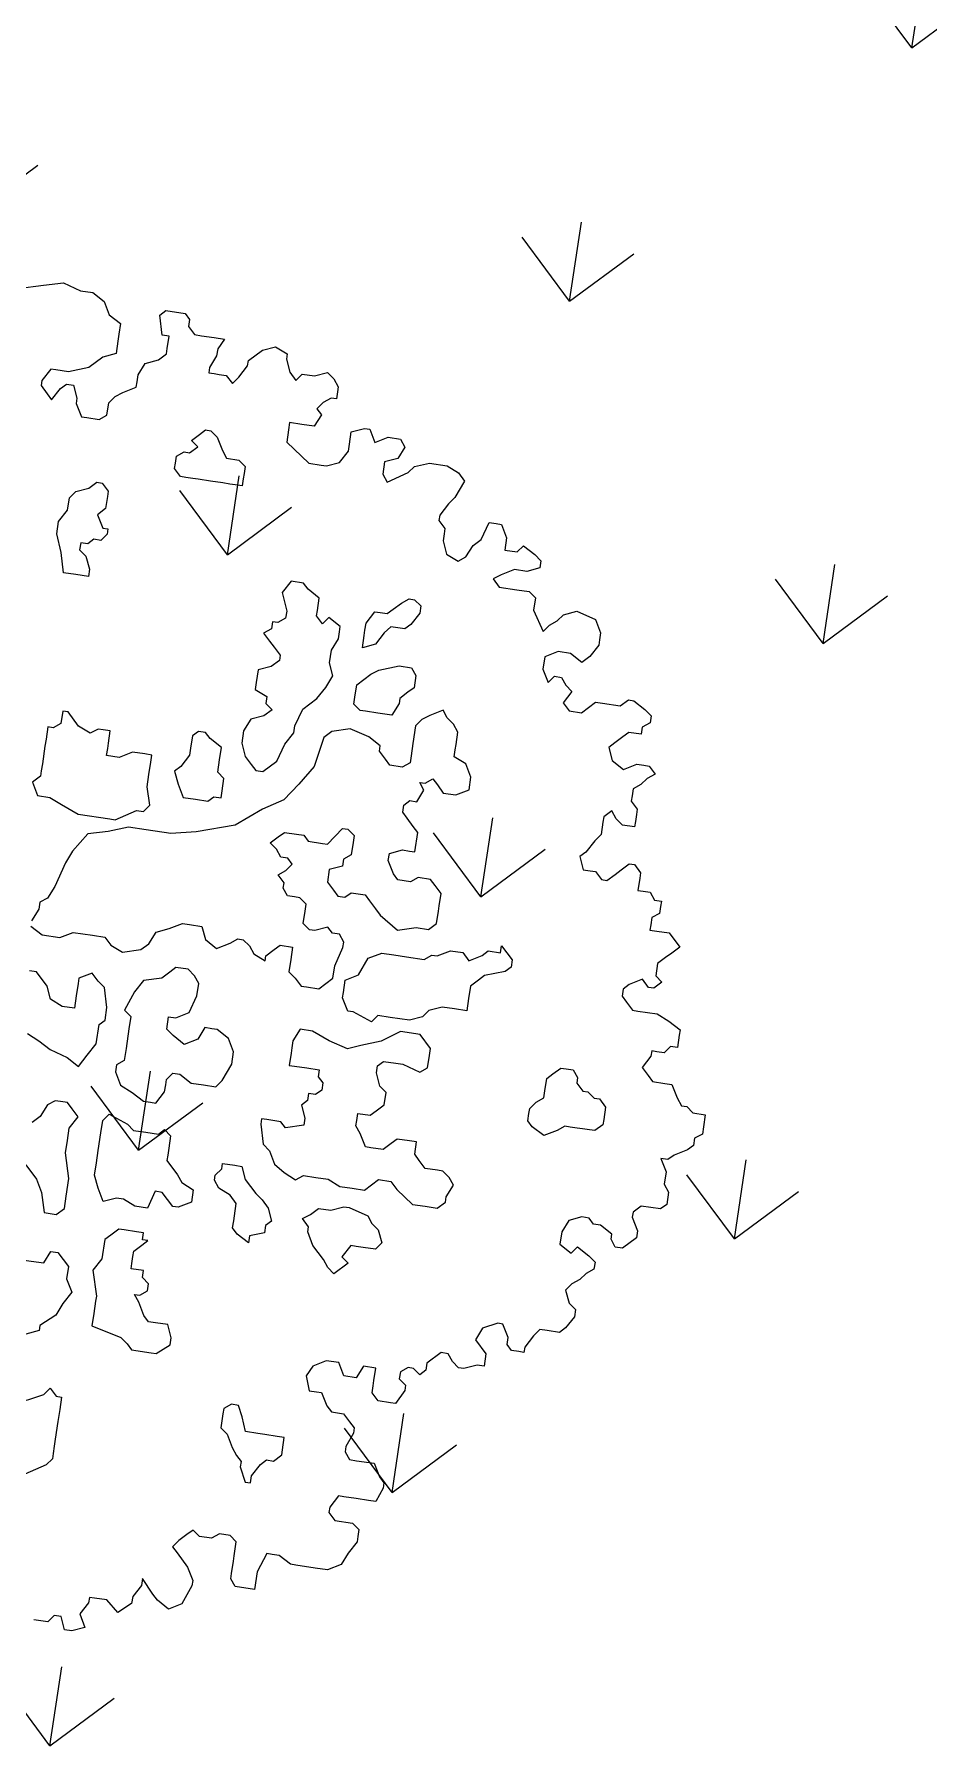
# Model space of a CAD drawing. Header units: millimetres. Extents: x 338 to 506, y 179 to 335.
# Drawn here: x 399.21 to 403.48, y 256.78 to 264.95 of the extents above; entities that cross this region are included whole.
import ezdxf

# ---------------------------------------------------------------- set-up
doc = ezdxf.new("R2010")
doc.units = ezdxf.units.MM
for name, color, linetype in [('ANDEN', 251, 'Continuous'), ('ARBOL-TOP', 3, 'Continuous'), ('MUROS', 32, 'Continuous')]:
    doc.layers.add(name, color=color, linetype=linetype)

# ---------------------------------------------------------------- blocks, each defined once
blk = doc.blocks.new('*X964')
at = {"color": 0}
for p, q in [((82.3286, 99.0278), (82.598, 98.7584)), ((75.1444, 97.5909), (75.4138, 97.8604)), ((78.0181, 97.5909), (78.2875, 97.8604)), ((80.8918, 97.5909), (81.1612, 97.8604)), ((75.1444, 97.5909), (75.4138, 97.3215)), ((75.1444, 97.5909), (75.5254, 97.5909)), ((78.0181, 97.5909), (78.2875, 97.3215)), ((78.0181, 97.5909), (78.3991, 97.5909)), ((80.8918, 97.5909), (81.1612, 97.3215)), ((80.8918, 97.5909), (81.2728, 97.5909)), ((76.5812, 96.1541), (76.8506, 96.4235)), ((79.4549, 96.1541), (79.7243, 96.4235)), ((82.3286, 96.1541), (82.598, 96.4235)), ((76.5812, 96.1541), (76.8506, 95.8847)), ((76.5812, 96.1541), (76.9622, 96.1541)), ((79.4549, 96.1541), (79.7243, 95.8847)), ((79.4549, 96.1541), (79.8359, 96.1541)), ((82.3286, 96.1541), (82.598, 95.8847)), ((82.3286, 96.1541), (82.7096, 96.1541)), ((78.0181, 94.7173), (78.2875, 94.9867)), ((80.8918, 94.7173), (81.1612, 94.9867)), ((83.7654, 94.7173), (83.9313, 94.8831)), ((78.0181, 94.7173), (78.2875, 94.4479)), ((78.0181, 94.7173), (78.3991, 94.7173)), ((80.8918, 94.7173), (81.1612, 94.4479)), ((80.8918, 94.7173), (81.2728, 94.7173)), ((83.7654, 94.7173), (83.9313, 94.5514)), ((83.7654, 94.7173), (83.9313, 94.7173))]:
    blk.add_line(p, q, dxfattribs=at)
blk = doc.blocks.new('ARBOLITO')
at = {"linetype": 'ByBlock'}
for points in [[(462.4562, 69.7906), (462.4853, 69.7989), (462.5081, 69.8052), (462.5289, 69.7989), (462.5434, 69.7989), (462.558, 69.7906), (462.5663, 69.7761), (462.5808, 69.7678), (462.5808, 69.7553), (462.5808, 69.747), (462.5808, 69.7324), (462.5663, 69.7262), (462.5517, 69.7117), (462.5289, 69.7033), (462.5143, 69.7033), (462.5081, 69.7033), (462.4998, 69.6888), (462.4998, 69.6826), (462.5081, 69.6742), (462.5143, 69.668), (462.5227, 69.6826), (462.5289, 69.6888), (462.5372, 69.6888), (462.5434, 69.6742), (462.5434, 69.668), (462.5517, 69.6535), (462.558, 69.6535), (462.5725, 69.6535), (462.5808, 69.6597), (462.5808, 69.6742), (462.5871, 69.6826), (462.5954, 69.6888), (462.6099, 69.6971), (462.6099, 69.7033), (462.6099, 69.7117), (462.6162, 69.7262), (462.6307, 69.7324), (462.639, 69.7407), (462.639, 69.747), (462.639, 69.7615), (462.6307, 69.7615), (462.6245, 69.7844), (462.6307, 69.7906), (462.6536, 69.7906), (462.6598, 69.7844), (462.6598, 69.7761), (462.6681, 69.7678), (462.6764, 69.7678), (462.691, 69.7678), (462.7034, 69.7678), (462.6972, 69.7553), (462.6972, 69.747), (462.691, 69.7324), (462.691, 69.7262), (462.6972, 69.7262), (462.7034, 69.7262), (462.7117, 69.7262), (462.7201, 69.7179), (462.7263, 69.7262), (462.7346, 69.7407), (462.7346, 69.747), (462.7491, 69.7615), (462.7637, 69.7678), (462.7782, 69.7615), (462.7782, 69.7553), (462.7845, 69.7407), (462.7928, 69.7324), (462.799, 69.7407), (462.8136, 69.7407), (462.8281, 69.747), (462.8364, 69.7407), (462.8427, 69.7324), (462.8427, 69.7262), (462.8427, 69.7179), (462.8364, 69.7179), (462.8281, 69.7117), (462.8219, 69.7033), (462.8281, 69.6971), (462.8219, 69.6826), (462.8073, 69.6826), (462.7928, 69.6826), (462.7928, 69.6742), (462.7928, 69.6597), (462.8219, 69.6389), (462.8364, 69.6389), (462.8427, 69.6389), (462.8572, 69.6452), (462.8655, 69.6597), (462.8655, 69.668), (462.8655, 69.6826), (462.8801, 69.6888), (462.8863, 69.6888), (462.8946, 69.6742), (462.9091, 69.6826), (462.9237, 69.6826), (462.9299, 69.6742), (462.9237, 69.6597), (462.9091, 69.6535), (462.9091, 69.6389), (462.9154, 69.6306), (462.9382, 69.6452), (462.9445, 69.6535), (462.9611, 69.6597), (462.9819, 69.6597), (462.9964, 69.6535), (463.0047, 69.6452), (462.9964, 69.6244), (462.9902, 69.6161), (462.9819, 69.6015), (462.9819, 69.5953), (462.9902, 69.587), (462.9902, 69.5807), (462.9902, 69.5724), (462.9964, 69.5579), (463.011, 69.5517), (463.0193, 69.5579), (463.0255, 69.5724), (463.0338, 69.5807), (463.0401, 69.6015), (463.0484, 69.6015), (463.0546, 69.6015), (463.0629, 69.587), (463.0629, 69.5724), (463.0775, 69.5724), (463.0837, 69.5807), (463.0982, 69.5724), (463.1065, 69.5662), (463.1065, 69.5579), (463.092, 69.5517), (463.0775, 69.5517), (463.0629, 69.5433), (463.0546, 69.5371), (463.0629, 69.5288), (463.0837, 69.5288), (463.0982, 69.5288), (463.1065, 69.5226), (463.1065, 69.508), (463.1211, 69.4852), (463.1273, 69.4935), (463.1356, 69.4997), (463.1419, 69.508), (463.1564, 69.5143), (463.1793, 69.508), (463.1876, 69.4935), (463.1876, 69.4852), (463.1876, 69.4789), (463.1793, 69.4644), (463.171, 69.4561), (463.1564, 69.4644), (463.1419, 69.4644), (463.1273, 69.4561), (463.1273, 69.4415), (463.1356, 69.427), (463.1419, 69.4353), (463.1502, 69.4353), (463.1564, 69.427), (463.1647, 69.4207), (463.1564, 69.4062), (463.1647, 69.3979), (463.1793, 69.3979), (463.1938, 69.4124), (463.2021, 69.4124), (463.2229, 69.4124), (463.2312, 69.4207), (463.2375, 69.4207), (463.252, 69.4124), (463.2603, 69.4062), (463.2603, 69.3979), (463.252, 69.3917), (463.252, 69.3833), (463.2375, 69.3833), (463.2312, 69.3771), (463.2229, 69.3688), (463.2167, 69.3626), (463.2229, 69.348), (463.2375, 69.3397), (463.252, 69.348), (463.2603, 69.348), (463.2665, 69.348), (463.2749, 69.3397), (463.2665, 69.3335), (463.2603, 69.3252), (463.252, 69.3189), (463.252, 69.3106), (463.252, 69.3044), (463.2603, 69.2961), (463.2603, 69.2898), (463.2603, 69.2815), (463.2603, 69.2753), (463.2458, 69.2753), (463.2375, 69.2815), (463.2312, 69.2898), (463.2229, 69.2815), (463.2229, 69.2753), (463.2229, 69.2607), (463.2167, 69.2524), (463.2084, 69.2379), (463.2021, 69.2317), (463.2084, 69.2171), (463.2167, 69.2171), (463.2229, 69.2171), (463.2312, 69.2088), (463.2375, 69.2088), (463.2458, 69.2171), (463.252, 69.2233), (463.2603, 69.2317), (463.2665, 69.2317), (463.2749, 69.2233), (463.2749, 69.2171), (463.2749, 69.2026), (463.2811, 69.2026), (463.2894, 69.2026), (463.2956, 69.1943), (463.3039, 69.1943), (463.3039, 69.188), (463.3039, 69.1797), (463.2956, 69.1735), (463.2956, 69.1652), (463.2956, 69.1589), (463.3039, 69.1589), (463.3185, 69.1589), (463.333, 69.1444), (463.3247, 69.1361), (463.3185, 69.1298), (463.3102, 69.1215), (463.3102, 69.107), (463.3185, 69.1008), (463.3102, 69.0924), (463.3039, 69.0924), (463.2956, 69.1008), (463.2811, 69.0924), (463.2749, 69.0862), (463.2749, 69.0779), (463.2811, 69.0717), (463.2894, 69.0633), (463.2956, 69.0633), (463.3185, 69.0633), (463.333, 69.0571), (463.3476, 69.0488), (463.3476, 69.0426), (463.3476, 69.028), (463.3393, 69.028), (463.333, 69.0197), (463.3247, 69.0197), (463.3185, 69.0197), (463.3185, 69.0135), (463.3102, 68.9989), (463.3185, 68.9906), (463.3247, 68.9844), (463.3393, 68.9844), (463.3476, 68.9844), (463.3559, 68.9698), (463.3621, 68.9615), (463.3684, 68.9615), (463.3767, 68.9553), (463.3912, 68.9553), (463.3912, 68.9408), (463.3912, 68.9324), (463.3829, 68.9262), (463.3829, 68.9179), (463.3767, 68.9117), (463.3621, 68.9034), (463.3559, 68.8971), (463.3476, 68.8971), (463.3559, 68.8826), (463.3559, 68.868), (463.3621, 68.8597), (463.3621, 68.8452), (463.3559, 68.8389), (463.333, 68.8389), (463.3247, 68.8306), (463.3247, 68.8244), (463.333, 68.8098), (463.333, 68.8015), (463.3185, 68.787), (463.3102, 68.787), (463.3039, 68.7953), (463.3039, 68.8015), (463.2894, 68.8098), (463.2811, 68.8098), (463.2749, 68.8161), (463.2665, 68.8161), (463.252, 68.8098), (463.2458, 68.7953), (463.2458, 68.7808), (463.2603, 68.7724), (463.2665, 68.7808), (463.2811, 68.7724), (463.2894, 68.7662), (463.2894, 68.7579), (463.2811, 68.7517), (463.2749, 68.7434), (463.2665, 68.7371), (463.2603, 68.7288), (463.2665, 68.7143), (463.2749, 68.708), (463.2749, 68.6997), (463.2665, 68.6852), (463.2603, 68.6789), (463.2458, 68.6789), (463.2375, 68.6789), (463.2312, 68.6706), (463.2229, 68.6561), (463.2229, 68.6498), (463.2167, 68.6498), (463.2084, 68.6498), (463.2021, 68.6561), (463.2021, 68.6644), (463.1938, 68.6789), (463.1876, 68.6789), (463.171, 68.6706), (463.1647, 68.6561), (463.1793, 68.6415), (463.1793, 68.627), (463.171, 68.627), (463.1564, 68.6208), (463.1502, 68.6208), (463.1419, 68.627), (463.1356, 68.6353), (463.1273, 68.6353), (463.1128, 68.6208), (463.1128, 68.6124), (463.1065, 68.6062), (463.0982, 68.6124), (463.092, 68.6124), (463.0837, 68.6062), (463.0837, 68.5979), (463.092, 68.5917), (463.092, 68.5854), (463.0837, 68.5688), (463.0775, 68.5688), (463.0629, 68.5688), (463.0546, 68.5771), (463.0546, 68.5854), (463.0546, 68.5917), (463.0546, 68.6062), (463.0401, 68.6062), (463.0338, 68.5917), (463.0193, 68.5917), (463.011, 68.6062), (462.9964, 68.6062), (462.9819, 68.5979), (462.9756, 68.5854), (462.9819, 68.5688), (462.9902, 68.5688), (462.9964, 68.5688), (463.0047, 68.5543), (463.011, 68.548), (463.0255, 68.548), (463.0338, 68.5397), (463.0401, 68.5335), (463.0401, 68.5273), (463.0338, 68.5106), (463.0338, 68.5044), (463.0401, 68.4961), (463.0484, 68.4961), (463.0691, 68.4961), (463.0775, 68.4815), (463.0837, 68.4753), (463.0837, 68.4691), (463.0775, 68.4524), (463.0691, 68.4524), (463.0546, 68.4524), (463.0401, 68.4524), (463.0338, 68.4524), (463.0255, 68.4379), (463.0255, 68.4317), (463.0338, 68.4234), (463.0546, 68.4234), (463.0629, 68.4171), (463.0629, 68.4088), (463.0629, 68.4026), (463.0546, 68.388), (463.0484, 68.3735), (463.0338, 68.3652), (463.0193, 68.3652), (462.9964, 68.3652), (462.9902, 68.3652), (462.9756, 68.3735), (462.9673, 68.3735), (462.9611, 68.3735), (462.9528, 68.3506), (462.9528, 68.3299), (462.9299, 68.3299), (462.9237, 68.3382), (462.9237, 68.3444), (462.9237, 68.3589), (462.9237, 68.3652), (462.9237, 68.3818), (462.9154, 68.388), (462.9029, 68.388), (462.8946, 68.3818), (462.8801, 68.3818), (462.8717, 68.388), (462.8655, 68.3818), (462.8572, 68.3735), (462.851, 68.3652), (462.8572, 68.3589), (462.8717, 68.3444), (462.8801, 68.3299), (462.8801, 68.3236), (462.8717, 68.3008), (462.8572, 68.2925), (462.8427, 68.3008), (462.8364, 68.307), (462.8219, 68.3236), (462.8219, 68.3153), (462.8136, 68.3008), (462.8136, 68.2925), (462.799, 68.28), (462.7845, 68.2925), (462.7699, 68.2925), (462.7637, 68.2925), (462.7637, 68.2862), (462.7554, 68.2717), (462.7637, 68.2571), (462.7491, 68.2509), (462.7408, 68.2509), (462.7346, 68.2654), (462.7263, 68.2654), (462.7201, 68.2571), (462.7034, 68.2571)], [(462.4562, 69.7906), (462.4853, 69.7989), (462.5081, 69.8052), (462.5289, 69.7989), (462.5434, 69.7989), (462.558, 69.7906), (462.5663, 69.7761), (462.5808, 69.7678), (462.5808, 69.7553), (462.5808, 69.747), (462.5808, 69.7324), (462.5663, 69.7262), (462.5517, 69.7117), (462.5289, 69.7033), (462.5143, 69.7033), (462.5081, 69.7033), (462.4998, 69.6888), (462.4998, 69.6826), (462.5081, 69.6742), (462.5143, 69.668), (462.5227, 69.6826), (462.5289, 69.6888), (462.5372, 69.6888), (462.5434, 69.6742), (462.5434, 69.668), (462.5517, 69.6535), (462.558, 69.6535), (462.5725, 69.6535), (462.5808, 69.6597), (462.5808, 69.6742), (462.5871, 69.6826), (462.5954, 69.6888), (462.6099, 69.6971), (462.6099, 69.7033), (462.6099, 69.7117), (462.6162, 69.7262), (462.6307, 69.7324), (462.639, 69.7407), (462.639, 69.747), (462.639, 69.7615), (462.6307, 69.7615), (462.6245, 69.7844), (462.6307, 69.7906), (462.6536, 69.7906), (462.6598, 69.7844), (462.6598, 69.7761), (462.6681, 69.7678), (462.6764, 69.7678), (462.691, 69.7678), (462.7034, 69.7678), (462.6972, 69.7553), (462.6972, 69.747), (462.691, 69.7324), (462.691, 69.7262), (462.6972, 69.7262), (462.7034, 69.7262), (462.7117, 69.7262), (462.7201, 69.7179), (462.7263, 69.7262), (462.7346, 69.7407), (462.7346, 69.747), (462.7491, 69.7615), (462.7637, 69.7678), (462.7782, 69.7615), (462.7782, 69.7553), (462.7845, 69.7407), (462.7928, 69.7324), (462.799, 69.7407), (462.8136, 69.7407), (462.8281, 69.747), (462.8364, 69.7407), (462.8427, 69.7324), (462.8427, 69.7262), (462.8427, 69.7179), (462.8364, 69.7179), (462.8281, 69.7117), (462.8219, 69.7033), (462.8281, 69.6971), (462.8219, 69.6826), (462.8073, 69.6826), (462.7928, 69.6826), (462.7928, 69.6742), (462.7928, 69.6597), (462.8219, 69.6389), (462.8364, 69.6389), (462.8427, 69.6389), (462.8572, 69.6452), (462.8655, 69.6597), (462.8655, 69.668), (462.8655, 69.6826), (462.8801, 69.6888), (462.8863, 69.6888), (462.8946, 69.6742), (462.9091, 69.6826), (462.9237, 69.6826), (462.9299, 69.6742), (462.9237, 69.6597), (462.9091, 69.6535), (462.9091, 69.6389), (462.9154, 69.6306), (462.9382, 69.6452), (462.9445, 69.6535), (462.9611, 69.6597), (462.9819, 69.6597), (462.9964, 69.6535), (463.0047, 69.6452), (462.9964, 69.6244), (462.9902, 69.6161), (462.9819, 69.6015), (462.9819, 69.5953), (462.9902, 69.587), (462.9902, 69.5807), (462.9902, 69.5724), (462.9964, 69.5579), (463.011, 69.5517), (463.0193, 69.5579), (463.0255, 69.5724), (463.0338, 69.5807), (463.0401, 69.6015), (463.0484, 69.6015), (463.0546, 69.6015), (463.0629, 69.587), (463.0629, 69.5724), (463.0775, 69.5724), (463.0837, 69.5807), (463.0982, 69.5724), (463.1065, 69.5662), (463.1065, 69.5579), (463.092, 69.5517), (463.0775, 69.5517), (463.0629, 69.5433), (463.0546, 69.5371), (463.0629, 69.5288), (463.0837, 69.5288), (463.0982, 69.5288), (463.1065, 69.5226), (463.1065, 69.508), (463.1211, 69.4852), (463.1273, 69.4935), (463.1356, 69.4997), (463.1419, 69.508), (463.1564, 69.5143), (463.1793, 69.508), (463.1876, 69.4935), (463.1876, 69.4852), (463.1876, 69.4789), (463.1793, 69.4644), (463.171, 69.4561), (463.1564, 69.4644), (463.1419, 69.4644), (463.1273, 69.4561), (463.1273, 69.4415), (463.1356, 69.427), (463.1419, 69.4353), (463.1502, 69.4353), (463.1564, 69.427), (463.1647, 69.4207), (463.1564, 69.4062), (463.1647, 69.3979), (463.1793, 69.3979), (463.1938, 69.4124), (463.2021, 69.4124), (463.2229, 69.4124), (463.2312, 69.4207), (463.2375, 69.4207), (463.252, 69.4124), (463.2603, 69.4062), (463.2603, 69.3979), (463.252, 69.3917), (463.252, 69.3833), (463.2375, 69.3833), (463.2312, 69.3771), (463.2229, 69.3688), (463.2167, 69.3626), (463.2229, 69.348), (463.2375, 69.3397), (463.252, 69.348), (463.2603, 69.348), (463.2665, 69.348), (463.2749, 69.3397), (463.2665, 69.3335), (463.2603, 69.3252), (463.252, 69.3189), (463.252, 69.3106), (463.252, 69.3044), (463.2603, 69.2961), (463.2603, 69.2898), (463.2603, 69.2815), (463.2603, 69.2753), (463.2458, 69.2753), (463.2375, 69.2815), (463.2312, 69.2898), (463.2229, 69.2815), (463.2229, 69.2753), (463.2229, 69.2607), (463.2167, 69.2524), (463.2084, 69.2379), (463.2021, 69.2317), (463.2084, 69.2171), (463.2167, 69.2171), (463.2229, 69.2171), (463.2312, 69.2088), (463.2375, 69.2088), (463.2458, 69.2171), (463.252, 69.2233), (463.2603, 69.2317), (463.2665, 69.2317), (463.2749, 69.2233), (463.2749, 69.2171), (463.2749, 69.2026), (463.2811, 69.2026), (463.2894, 69.2026), (463.2956, 69.1943), (463.3039, 69.1943), (463.3039, 69.188), (463.3039, 69.1797), (463.2956, 69.1735), (463.2956, 69.1652), (463.2956, 69.1589), (463.3039, 69.1589), (463.3185, 69.1589), (463.333, 69.1444), (463.3247, 69.1361), (463.3185, 69.1298), (463.3102, 69.1215), (463.3102, 69.107), (463.3185, 69.1008), (463.3102, 69.0924), (463.3039, 69.0924), (463.2956, 69.1008), (463.2811, 69.0924), (463.2749, 69.0862), (463.2749, 69.0779), (463.2811, 69.0717), (463.2894, 69.0633), (463.2956, 69.0633), (463.3185, 69.0633), (463.333, 69.0571), (463.3476, 69.0488), (463.3476, 69.0426), (463.3476, 69.028), (463.3393, 69.028), (463.333, 69.0197), (463.3247, 69.0197), (463.3185, 69.0197), (463.3185, 69.0135), (463.3102, 68.9989), (463.3185, 68.9906), (463.3247, 68.9844), (463.3393, 68.9844), (463.3476, 68.9844), (463.3559, 68.9698), (463.3621, 68.9615), (463.3684, 68.9615), (463.3767, 68.9553), (463.3912, 68.9553), (463.3912, 68.9408), (463.3912, 68.9324), (463.3829, 68.9262), (463.3829, 68.9179), (463.3767, 68.9117), (463.3621, 68.9034), (463.3559, 68.8971), (463.3476, 68.8971), (463.3559, 68.8826), (463.3559, 68.868), (463.3621, 68.8597), (463.3621, 68.8452), (463.3559, 68.8389), (463.333, 68.8389), (463.3247, 68.8306), (463.3247, 68.8244), (463.333, 68.8098), (463.333, 68.8015), (463.3185, 68.787), (463.3102, 68.787), (463.3039, 68.7953), (463.3039, 68.8015), (463.2894, 68.8098), (463.2811, 68.8098), (463.2749, 68.8161), (463.2665, 68.8161), (463.252, 68.8098), (463.2458, 68.7953), (463.2458, 68.7808), (463.2603, 68.7724), (463.2665, 68.7808), (463.2811, 68.7724), (463.2894, 68.7662), (463.2894, 68.7579), (463.2811, 68.7517), (463.2749, 68.7434), (463.2665, 68.7371), (463.2603, 68.7288), (463.2665, 68.7143), (463.2749, 68.708), (463.2749, 68.6997), (463.2665, 68.6852), (463.2603, 68.6789), (463.2458, 68.6789), (463.2375, 68.6789), (463.2312, 68.6706), (463.2229, 68.6561), (463.2229, 68.6498), (463.2167, 68.6498), (463.2084, 68.6498), (463.2021, 68.6561), (463.2021, 68.6644), (463.1938, 68.6789), (463.1876, 68.6789), (463.171, 68.6706), (463.1647, 68.6561), (463.1793, 68.6415), (463.1793, 68.627), (463.171, 68.627), (463.1564, 68.6208), (463.1502, 68.6208), (463.1419, 68.627), (463.1356, 68.6353), (463.1273, 68.6353), (463.1128, 68.6208), (463.1128, 68.6124), (463.1065, 68.6062), (463.0982, 68.6124), (463.092, 68.6124), (463.0837, 68.6062), (463.0837, 68.5979), (463.092, 68.5917), (463.092, 68.5854), (463.0837, 68.5688), (463.0775, 68.5688), (463.0629, 68.5688), (463.0546, 68.5771), (463.0546, 68.5854), (463.0546, 68.5917), (463.0546, 68.6062), (463.0401, 68.6062), (463.0338, 68.5917), (463.0193, 68.5917), (463.011, 68.6062), (462.9964, 68.6062), (462.9819, 68.5979), (462.9756, 68.5854), (462.9819, 68.5688), (462.9902, 68.5688), (462.9964, 68.5688), (463.0047, 68.5543), (463.011, 68.548), (463.0255, 68.548), (463.0338, 68.5397), (463.0401, 68.5335), (463.0401, 68.5273), (463.0338, 68.5106), (463.0338, 68.5044), (463.0401, 68.4961), (463.0484, 68.4961), (463.0691, 68.4961), (463.0775, 68.4815), (463.0837, 68.4753), (463.0837, 68.4691), (463.0775, 68.4524), (463.0691, 68.4524), (463.0546, 68.4524), (463.0401, 68.4524), (463.0338, 68.4524), (463.0255, 68.4379), (463.0255, 68.4317), (463.0338, 68.4234), (463.0546, 68.4234), (463.0629, 68.4171), (463.0629, 68.4088), (463.0629, 68.4026), (463.0546, 68.388), (463.0484, 68.3735), (463.0338, 68.3652), (463.0193, 68.3652), (462.9964, 68.3652), (462.9902, 68.3652), (462.9756, 68.3735), (462.9673, 68.3735), (462.9611, 68.3735), (462.9528, 68.3506), (462.9528, 68.3299), (462.9299, 68.3299), (462.9237, 68.3382), (462.9237, 68.3444), (462.9237, 68.3589), (462.9237, 68.3652), (462.9237, 68.3818), (462.9154, 68.388), (462.9029, 68.388), (462.8946, 68.3818), (462.8801, 68.3818), (462.8717, 68.388), (462.8655, 68.3818), (462.8572, 68.3735), (462.851, 68.3652), (462.8572, 68.3589), (462.8717, 68.3444), (462.8801, 68.3299), (462.8801, 68.3236), (462.8717, 68.3008), (462.8572, 68.2925), (462.8427, 68.3008), (462.8364, 68.307), (462.8219, 68.3236), (462.8219, 68.3153), (462.8136, 68.3008), (462.8136, 68.2925), (462.799, 68.28), (462.7845, 68.2925), (462.7699, 68.2925), (462.7637, 68.2925), (462.7637, 68.2862), (462.7554, 68.2717), (462.7637, 68.2571), (462.7491, 68.2509), (462.7408, 68.2509), (462.7346, 68.2654), (462.7263, 68.2654), (462.7201, 68.2571), (462.7034, 68.2571)], [(462.7117, 69.6015), (462.6972, 69.6015), (462.691, 69.6015), (462.6827, 69.6015), (462.6764, 69.6015), (462.6681, 69.6098), (462.6681, 69.6161), (462.6681, 69.6244), (462.6764, 69.6306), (462.6827, 69.6306), (462.691, 69.6389), (462.6827, 69.6452), (462.691, 69.6535), (462.6972, 69.6597), (462.7034, 69.6597), (462.7117, 69.6535), (462.7201, 69.6389), (462.7263, 69.6306), (462.7408, 69.6306), (462.7491, 69.6244), (462.7491, 69.6161), (462.7491, 69.6098), (462.7491, 69.6015), (462.7408, 69.6015), (462.7346, 69.6015), (462.7263, 69.6015), (462.7117, 69.6015), (462.7117, 69.6015)], [(462.7117, 69.6015), (462.6972, 69.6015), (462.691, 69.6015), (462.6827, 69.6015), (462.6764, 69.6015), (462.6681, 69.6098), (462.6681, 69.6161), (462.6681, 69.6244), (462.6764, 69.6306), (462.6827, 69.6306), (462.691, 69.6389), (462.6827, 69.6452), (462.691, 69.6535), (462.6972, 69.6597), (462.7034, 69.6597), (462.7117, 69.6535), (462.7201, 69.6389), (462.7263, 69.6306), (462.7408, 69.6306), (462.7491, 69.6244), (462.7491, 69.6161), (462.7491, 69.6098), (462.7491, 69.6015), (462.7408, 69.6015), (462.7346, 69.6015), (462.7263, 69.6015), (462.7117, 69.6015)], [(462.5725, 69.508), (462.5725, 69.4997), (462.5808, 69.4935), (462.5871, 69.4789), (462.5871, 69.4706), (462.5725, 69.4706), (462.558, 69.4706), (462.5517, 69.4935), (462.5434, 69.5143), (462.5434, 69.5288), (462.5517, 69.5433), (462.5517, 69.5579), (462.558, 69.5662), (462.5725, 69.5724), (462.5808, 69.5807), (462.5871, 69.5807), (462.5954, 69.5724), (462.5954, 69.5662), (462.5954, 69.5517), (462.5871, 69.5433), (462.5954, 69.5288), (462.6016, 69.5288), (462.6016, 69.5226), (462.5954, 69.5143), (462.5871, 69.5143), (462.5808, 69.508), (462.5725, 69.508), (462.5725, 69.508)], [(462.5725, 69.508), (462.5725, 69.4997), (462.5808, 69.4935), (462.5871, 69.4789), (462.5871, 69.4706), (462.5725, 69.4706), (462.558, 69.4706), (462.5517, 69.4935), (462.5434, 69.5143), (462.5434, 69.5288), (462.5517, 69.5433), (462.5517, 69.5579), (462.558, 69.5662), (462.5725, 69.5724), (462.5808, 69.5807), (462.5871, 69.5807), (462.5954, 69.5724), (462.5954, 69.5662), (462.5954, 69.5517), (462.5871, 69.5433), (462.5954, 69.5288), (462.6016, 69.5288), (462.6016, 69.5226), (462.5954, 69.5143), (462.5871, 69.5143), (462.5808, 69.508), (462.5725, 69.508)], [(462.8219, 69.2753), (462.8364, 69.2898), (462.8427, 69.3106), (462.851, 69.3252), (462.851, 69.3335), (462.8572, 69.3543), (462.8717, 69.3688), (462.8801, 69.3833), (462.8863, 69.3979), (462.8801, 69.4124), (462.8801, 69.427), (462.8863, 69.4415), (462.8863, 69.4498), (462.8863, 69.4561), (462.8717, 69.4644), (462.8655, 69.4561), (462.8572, 69.4644), (462.8572, 69.4706), (462.8572, 69.4852), (462.8427, 69.4935), (462.8364, 69.4997), (462.8219, 69.4997), (462.8136, 69.4852), (462.8219, 69.4644), (462.8219, 69.4561), (462.8136, 69.4498), (462.8073, 69.4498), (462.8073, 69.4415), (462.799, 69.4353), (462.8073, 69.427), (462.8136, 69.4207), (462.8219, 69.4124), (462.8219, 69.4062), (462.8136, 69.3979), (462.799, 69.3917), (462.799, 69.3771), (462.799, 69.3688), (462.8136, 69.3626), (462.8136, 69.3543), (462.8219, 69.348), (462.8136, 69.3397), (462.799, 69.3335), (462.7928, 69.3189), (462.7928, 69.3044), (462.799, 69.2898), (462.8073, 69.2815), (462.8136, 69.2753), (462.8219, 69.2753), (462.8219, 69.2753)], [(462.8219, 69.2753), (462.8364, 69.2898), (462.8427, 69.3106), (462.851, 69.3252), (462.851, 69.3335), (462.8572, 69.3543), (462.8717, 69.3688), (462.8801, 69.3833), (462.8863, 69.3979), (462.8801, 69.4124), (462.8801, 69.427), (462.8863, 69.4415), (462.8863, 69.4498), (462.8863, 69.4561), (462.8717, 69.4644), (462.8655, 69.4561), (462.8572, 69.4644), (462.8572, 69.4706), (462.8572, 69.4852), (462.8427, 69.4935), (462.8364, 69.4997), (462.8219, 69.4997), (462.8136, 69.4852), (462.8219, 69.4644), (462.8219, 69.4561), (462.8136, 69.4498), (462.8073, 69.4498), (462.8073, 69.4415), (462.799, 69.4353), (462.8073, 69.427), (462.8136, 69.4207), (462.8219, 69.4124), (462.8219, 69.4062), (462.8136, 69.3979), (462.799, 69.3917), (462.799, 69.3771), (462.799, 69.3688), (462.8136, 69.3626), (462.8136, 69.3543), (462.8219, 69.348), (462.8136, 69.3397), (462.799, 69.3335), (462.7928, 69.3189), (462.7928, 69.3044), (462.799, 69.2898), (462.8073, 69.2815), (462.8136, 69.2753), (462.8219, 69.2753)], [(462.9154, 69.4353), (462.9154, 69.4498), (462.9154, 69.4561), (462.9154, 69.4644), (462.9237, 69.4789), (462.9299, 69.4789), (462.9382, 69.4789), (462.9445, 69.4852), (462.9528, 69.4935), (462.9611, 69.4997), (462.9673, 69.4997), (462.9756, 69.4935), (462.9756, 69.4852), (462.9673, 69.4706), (462.9611, 69.4644), (462.9445, 69.4644), (462.9382, 69.4561), (462.9299, 69.4415), (462.9154, 69.4353), (462.9154, 69.4353)], [(462.9154, 69.4353), (462.9154, 69.4498), (462.9154, 69.4561), (462.9154, 69.4644), (462.9237, 69.4789), (462.9299, 69.4789), (462.9382, 69.4789), (462.9445, 69.4852), (462.9528, 69.4935), (462.9611, 69.4997), (462.9673, 69.4997), (462.9756, 69.4935), (462.9756, 69.4852), (462.9673, 69.4706), (462.9611, 69.4644), (462.9445, 69.4644), (462.9382, 69.4561), (462.9299, 69.4415), (462.9154, 69.4353)], [(462.9445, 69.3626), (462.9299, 69.3626), (462.9237, 69.3626), (462.9154, 69.3688), (462.9154, 69.3771), (462.9154, 69.3917), (462.9299, 69.4062), (462.9382, 69.4124), (462.9611, 69.4207), (462.9756, 69.4207), (462.9819, 69.4124), (462.9819, 69.3979), (462.9756, 69.3917), (462.9673, 69.3833), (462.9673, 69.3771), (462.9611, 69.3626), (462.9445, 69.3626), (462.9445, 69.3626)], [(462.9445, 69.3626), (462.9299, 69.3626), (462.9237, 69.3626), (462.9154, 69.3688), (462.9154, 69.3771), (462.9154, 69.3917), (462.9299, 69.4062), (462.9382, 69.4124), (462.9611, 69.4207), (462.9756, 69.4207), (462.9819, 69.4124), (462.9819, 69.3979), (462.9756, 69.3917), (462.9673, 69.3833), (462.9673, 69.3771), (462.9611, 69.3626), (462.9445, 69.3626)], [(462.5808, 69.0571), (462.5954, 69.0488), (462.6162, 69.0488), (462.6307, 69.0571), (462.6536, 69.0571), (462.6681, 69.0571), (462.6764, 69.0488), (462.691, 69.0426), (462.7117, 69.0488), (462.7201, 69.0571), (462.7263, 69.0717), (462.7408, 69.0779), (462.7554, 69.0862), (462.7637, 69.0862), (462.7782, 69.0862), (462.7845, 69.0717), (462.799, 69.0633), (462.8136, 69.0717), (462.8219, 69.0779), (462.8281, 69.0779), (462.8364, 69.0717), (462.8427, 69.0633), (462.8572, 69.0571), (462.8572, 69.0633), (462.8655, 69.0717), (462.8717, 69.0779), (462.8863, 69.0779), (462.8863, 69.0633), (462.8863, 69.0488), (462.8946, 69.0426), (462.9029, 69.0343), (462.9091, 69.0343), (462.9237, 69.0343), (462.9382, 69.0488), (462.9382, 69.0633), (462.9445, 69.0862), (462.9445, 69.0924), (462.9382, 69.1008), (462.9299, 69.1008), (462.9237, 69.107), (462.9091, 69.1008), (462.9029, 69.1008), (462.8946, 69.107), (462.8946, 69.1215), (462.8946, 69.1298), (462.8863, 69.1361), (462.8801, 69.1361), (462.8717, 69.1361), (462.8655, 69.1444), (462.8655, 69.1506), (462.8572, 69.1589), (462.8655, 69.1652), (462.8717, 69.1735), (462.8655, 69.1797), (462.8572, 69.1797), (462.851, 69.188), (462.8427, 69.1943), (462.851, 69.2026), (462.8572, 69.2088), (462.8717, 69.2088), (462.8801, 69.2088), (462.8863, 69.2026), (462.9029, 69.2026), (462.9091, 69.2026), (462.9237, 69.2233), (462.9299, 69.2233), (462.9382, 69.2171), (462.9382, 69.2088), (462.9382, 69.1943), (462.9299, 69.188), (462.9299, 69.1797), (462.9154, 69.1735), (462.9154, 69.1589), (462.9237, 69.1506), (462.9299, 69.1444), (462.9382, 69.1444), (462.9445, 69.1506), (462.9528, 69.1506), (462.9611, 69.1506), (462.9673, 69.1444), (462.9756, 69.1361), (462.9819, 69.1298), (463.0047, 69.1153), (463.0255, 69.1215), (463.0401, 69.1215), (463.0484, 69.1298), (463.0484, 69.1444), (463.0484, 69.1506), (463.0484, 69.1652), (463.0401, 69.1735), (463.0338, 69.1797), (463.0193, 69.1797), (463.011, 69.1735), (462.9964, 69.1735), (462.9902, 69.1797), (462.9819, 69.1943), (462.9819, 69.2026), (462.9964, 69.2088), (463.0047, 69.2088), (463.011, 69.2088), (463.011, 69.2317), (463.0047, 69.2379), (462.9964, 69.2462), (462.9902, 69.2524), (462.9902, 69.2607), (462.9964, 69.267), (463.0047, 69.267), (463.011, 69.2815), (463.0047, 69.2898), (463.011, 69.2898), (463.0193, 69.2961), (463.0255, 69.2898), (463.0338, 69.2815), (463.0484, 69.2815), (463.0629, 69.2898), (463.0629, 69.3044), (463.0546, 69.3189), (463.0401, 69.3252), (463.0401, 69.3335), (463.0401, 69.3397), (463.0401, 69.3543), (463.0338, 69.3626), (463.0255, 69.3688), (463.0193, 69.3771), (463.0047, 69.3688), (462.9964, 69.3626), (462.9902, 69.3543), (462.9902, 69.3335), (462.9902, 69.3189), (462.9902, 69.3106), (462.9819, 69.3044), (462.9673, 69.3044), (462.9611, 69.3106), (462.9528, 69.3189), (462.9528, 69.3252), (462.9382, 69.3335), (462.9154, 69.3397), (462.8946, 69.3335), (462.8863, 69.3252), (462.8801, 69.2898), (462.8655, 69.267), (462.851, 69.2462), (462.8281, 69.2317), (462.799, 69.2088), (462.7554, 69.1943), (462.7263, 69.188), (462.6972, 69.188), (462.6764, 69.188), (462.6536, 69.1797), (462.6307, 69.1735), (462.6162, 69.1506), (462.6099, 69.1361), (462.6016, 69.107), (462.5954, 69.0924), (462.5871, 69.0862), (462.5871, 69.0779), (462.5808, 69.0633)], [(462.5808, 69.0571), (462.5954, 69.0488), (462.6162, 69.0488), (462.6307, 69.0571), (462.6536, 69.0571), (462.6681, 69.0571), (462.6764, 69.0488), (462.691, 69.0426), (462.7117, 69.0488), (462.7201, 69.0571), (462.7263, 69.0717), (462.7408, 69.0779), (462.7554, 69.0862), (462.7637, 69.0862), (462.7782, 69.0862), (462.7845, 69.0717), (462.799, 69.0633), (462.8136, 69.0717), (462.8219, 69.0779), (462.8281, 69.0779), (462.8364, 69.0717), (462.8427, 69.0633), (462.8572, 69.0571), (462.8572, 69.0633), (462.8655, 69.0717), (462.8717, 69.0779), (462.8863, 69.0779), (462.8863, 69.0633), (462.8863, 69.0488), (462.8946, 69.0426), (462.9029, 69.0343), (462.9091, 69.0343), (462.9237, 69.0343), (462.9382, 69.0488), (462.9382, 69.0633), (462.9445, 69.0862), (462.9445, 69.0924), (462.9382, 69.1008), (462.9299, 69.1008), (462.9237, 69.107), (462.9091, 69.1008), (462.9029, 69.1008), (462.8946, 69.107), (462.8946, 69.1215), (462.8946, 69.1298), (462.8863, 69.1361), (462.8801, 69.1361), (462.8717, 69.1361), (462.8655, 69.1444), (462.8655, 69.1506), (462.8572, 69.1589), (462.8655, 69.1652), (462.8717, 69.1735), (462.8655, 69.1797), (462.8572, 69.1797), (462.851, 69.188), (462.8427, 69.1943), (462.851, 69.2026), (462.8572, 69.2088), (462.8717, 69.2088), (462.8801, 69.2088), (462.8863, 69.2026), (462.9029, 69.2026), (462.9091, 69.2026), (462.9237, 69.2233), (462.9299, 69.2233), (462.9382, 69.2171), (462.9382, 69.2088), (462.9382, 69.1943), (462.9299, 69.188), (462.9299, 69.1797), (462.9154, 69.1735), (462.9154, 69.1589), (462.9237, 69.1506), (462.9299, 69.1444), (462.9382, 69.1444), (462.9445, 69.1506), (462.9528, 69.1506), (462.9611, 69.1506), (462.9673, 69.1444), (462.9756, 69.1361), (462.9819, 69.1298), (463.0047, 69.1153), (463.0255, 69.1215), (463.0401, 69.1215), (463.0484, 69.1298), (463.0484, 69.1444), (463.0484, 69.1506), (463.0484, 69.1652), (463.0401, 69.1735), (463.0338, 69.1797), (463.0193, 69.1797), (463.011, 69.1735), (462.9964, 69.1735), (462.9902, 69.1797), (462.9819, 69.1943), (462.9819, 69.2026), (462.9964, 69.2088), (463.0047, 69.2088), (463.011, 69.2088), (463.011, 69.2317), (463.0047, 69.2379), (462.9964, 69.2462), (462.9902, 69.2524), (462.9902, 69.2607), (462.9964, 69.267), (463.0047, 69.267), (463.011, 69.2815), (463.0047, 69.2898), (463.011, 69.2898), (463.0193, 69.2961), (463.0255, 69.2898), (463.0338, 69.2815), (463.0484, 69.2815), (463.0629, 69.2898), (463.0629, 69.3044), (463.0546, 69.3189), (463.0401, 69.3252), (463.0401, 69.3335), (463.0401, 69.3397), (463.0401, 69.3543), (463.0338, 69.3626), (463.0255, 69.3688), (463.0193, 69.3771), (463.0047, 69.3688), (462.9964, 69.3626), (462.9902, 69.3543), (462.9902, 69.3335), (462.9902, 69.3189), (462.9902, 69.3106), (462.9819, 69.3044), (462.9673, 69.3044), (462.9611, 69.3106), (462.9528, 69.3189), (462.9528, 69.3252), (462.9382, 69.3335), (462.9154, 69.3397), (462.8946, 69.3335), (462.8863, 69.3252), (462.8801, 69.2898), (462.8655, 69.267), (462.851, 69.2462), (462.8281, 69.2317), (462.799, 69.2088), (462.7554, 69.1943), (462.7263, 69.188), (462.6972, 69.188), (462.6764, 69.188), (462.6536, 69.1797), (462.6307, 69.1735), (462.6162, 69.1506), (462.6099, 69.1361), (462.6016, 69.107), (462.5954, 69.0924), (462.5871, 69.0862), (462.5871, 69.0779), (462.5808, 69.0633)], [(462.6972, 69.2171), (462.691, 69.2379), (462.691, 69.2524), (462.691, 69.267), (462.691, 69.2753), (462.6827, 69.2753), (462.6681, 69.2753), (462.6536, 69.267), (462.639, 69.267), (462.639, 69.2753), (462.639, 69.2815), (462.639, 69.2961), (462.6307, 69.2961), (462.6245, 69.2961), (462.6162, 69.2898), (462.6016, 69.2961), (462.5871, 69.3106), (462.5808, 69.3106), (462.5808, 69.2961), (462.5725, 69.2898), (462.5663, 69.2898), (462.5663, 69.2753), (462.5663, 69.267), (462.5663, 69.2462), (462.5663, 69.2379), (462.5663, 69.2317), (462.558, 69.2233), (462.5663, 69.2088), (462.5808, 69.2088), (462.5954, 69.2026), (462.6162, 69.1943), (462.6536, 69.1943), (462.6598, 69.1943), (462.6827, 69.2088), (462.691, 69.2088), (462.6972, 69.2171), (462.6972, 69.2171)], [(462.6972, 69.2171), (462.691, 69.2379), (462.691, 69.2524), (462.691, 69.267), (462.691, 69.2753), (462.6827, 69.2753), (462.6681, 69.2753), (462.6536, 69.267), (462.639, 69.267), (462.639, 69.2753), (462.639, 69.2815), (462.639, 69.2961), (462.6307, 69.2961), (462.6245, 69.2961), (462.6162, 69.2898), (462.6016, 69.2961), (462.5871, 69.3106), (462.5808, 69.3106), (462.5808, 69.2961), (462.5725, 69.2898), (462.5663, 69.2898), (462.5663, 69.2753), (462.5663, 69.267), (462.5663, 69.2462), (462.5663, 69.2379), (462.5663, 69.2317), (462.558, 69.2233), (462.5663, 69.2088), (462.5808, 69.2088), (462.5954, 69.2026), (462.6162, 69.1943), (462.6536, 69.1943), (462.6598, 69.1943), (462.6827, 69.2088), (462.691, 69.2088), (462.6972, 69.2171)], [(462.7782, 69.2462), (462.7782, 69.2607), (462.7699, 69.267), (462.7699, 69.2815), (462.7699, 69.2961), (462.7554, 69.3044), (462.7491, 69.3106), (462.7408, 69.3106), (462.7346, 69.3044), (462.7346, 69.2898), (462.7346, 69.2815), (462.7263, 69.267), (462.7201, 69.2607), (462.7263, 69.2462), (462.7346, 69.2317), (462.7491, 69.2317), (462.7637, 69.2317), (462.7699, 69.2379), (462.7782, 69.2379), (462.7782, 69.2462), (462.7782, 69.2462)], [(462.7782, 69.2462), (462.7782, 69.2607), (462.7699, 69.267), (462.7699, 69.2815), (462.7699, 69.2961), (462.7554, 69.3044), (462.7491, 69.3106), (462.7408, 69.3106), (462.7346, 69.3044), (462.7346, 69.2898), (462.7346, 69.2815), (462.7263, 69.267), (462.7201, 69.2607), (462.7263, 69.2462), (462.7346, 69.2317), (462.7491, 69.2317), (462.7637, 69.2317), (462.7699, 69.2379), (462.7782, 69.2379), (462.7782, 69.2462)], [(462.9611, 69.0135), (462.9528, 69.028), (462.9528, 69.0343), (462.9528, 69.0488), (462.9673, 69.0571), (462.9756, 69.0779), (462.9902, 69.0862), (463.0047, 69.0862), (463.0193, 69.0862), (463.0401, 69.0862), (463.0484, 69.0924), (463.0546, 69.0924), (463.0691, 69.1008), (463.0837, 69.1008), (463.092, 69.0924), (463.1065, 69.1008), (463.1128, 69.107), (463.1273, 69.107), (463.1273, 69.1153), (463.1419, 69.1008), (463.1419, 69.0924), (463.1356, 69.0862), (463.1128, 69.0779), (463.1065, 69.0717), (463.0982, 69.0633), (463.0982, 69.0488), (463.0982, 69.0343), (463.0837, 69.0343), (463.0691, 69.0343), (463.0546, 69.028), (463.0484, 69.0197), (463.0338, 69.0135), (463.011, 69.0135), (462.9964, 69.0135), (462.9902, 69.0052), (462.9673, 69.0135), (462.9611, 69.0135), (462.9611, 69.0135)], [(462.9611, 69.0135), (462.9528, 69.028), (462.9528, 69.0343), (462.9528, 69.0488), (462.9673, 69.0571), (462.9756, 69.0779), (462.9902, 69.0862), (463.0047, 69.0862), (463.0193, 69.0862), (463.0401, 69.0862), (463.0484, 69.0924), (463.0546, 69.0924), (463.0691, 69.1008), (463.0837, 69.1008), (463.092, 69.0924), (463.1065, 69.1008), (463.1128, 69.107), (463.1273, 69.107), (463.1273, 69.1153), (463.1419, 69.1008), (463.1419, 69.0924), (463.1356, 69.0862), (463.1128, 69.0779), (463.1065, 69.0717), (463.0982, 69.0633), (463.0982, 69.0488), (463.0982, 69.0343), (463.0837, 69.0343), (463.0691, 69.0343), (463.0546, 69.028), (463.0484, 69.0197), (463.0338, 69.0135), (463.011, 69.0135), (462.9964, 69.0135), (462.9902, 69.0052), (462.9673, 69.0135), (462.9611, 69.0135)], [(462.7034, 68.9034), (462.7117, 68.8888), (462.7263, 68.8826), (462.7408, 68.8743), (462.7491, 68.8743), (462.7554, 68.8743), (462.7637, 68.8888), (462.7637, 68.8971), (462.7637, 68.9034), (462.7699, 68.9117), (462.7782, 68.9117), (462.7928, 68.9034), (462.8073, 68.9034), (462.8219, 68.9034), (462.8281, 68.9117), (462.8364, 68.9324), (462.8364, 68.947), (462.8281, 68.9615), (462.8136, 68.9698), (462.8073, 68.9698), (462.799, 68.9698), (462.7928, 68.9553), (462.7782, 68.947), (462.7637, 68.9553), (462.7554, 68.9615), (462.7554, 68.9761), (462.7637, 68.9761), (462.7782, 68.9844), (462.7845, 69.0052), (462.7845, 69.0197), (462.7782, 69.028), (462.7699, 69.0343), (462.7554, 69.0343), (462.7491, 69.028), (462.7408, 69.0197), (462.7201, 69.0135), (462.7117, 68.9989), (462.7034, 68.9761), (462.7117, 68.9698), (462.7117, 68.9553), (462.7117, 68.9324), (462.7117, 68.9179), (462.7034, 68.9117), (462.7034, 68.9034), (462.7034, 68.9034)], [(462.7034, 68.9034), (462.7117, 68.8888), (462.7263, 68.8826), (462.7408, 68.8743), (462.7491, 68.8743), (462.7554, 68.8743), (462.7637, 68.8888), (462.7637, 68.8971), (462.7637, 68.9034), (462.7699, 68.9117), (462.7782, 68.9117), (462.7928, 68.9034), (462.8073, 68.9034), (462.8219, 68.9034), (462.8281, 68.9117), (462.8364, 68.9324), (462.8364, 68.947), (462.8281, 68.9615), (462.8136, 68.9698), (462.8073, 68.9698), (462.799, 68.9698), (462.7928, 68.9553), (462.7782, 68.947), (462.7637, 68.9553), (462.7554, 68.9615), (462.7554, 68.9761), (462.7637, 68.9761), (462.7782, 68.9844), (462.7845, 69.0052), (462.7845, 69.0197), (462.7782, 69.028), (462.7699, 69.0343), (462.7554, 69.0343), (462.7491, 69.028), (462.7408, 69.0197), (462.7201, 69.0135), (462.7117, 68.9989), (462.7034, 68.9761), (462.7117, 68.9698), (462.7117, 68.9553), (462.7117, 68.9324), (462.7117, 68.9179), (462.7034, 68.9117), (462.7034, 68.9034)], [(462.5954, 68.9324), (462.6099, 68.9262), (462.6245, 68.9179), (462.6453, 68.9117), (462.6598, 68.9034), (462.6681, 68.9179), (462.6764, 68.9324), (462.6764, 68.9553), (462.6827, 68.9615), (462.6827, 68.9761), (462.6764, 68.9989), (462.6681, 69.0052), (462.6598, 69.0135), (462.6453, 69.0052), (462.6453, 68.9989), (462.6453, 68.9844), (462.6453, 68.9698), (462.6307, 68.9698), (462.6162, 68.9761), (462.6099, 68.9906), (462.5954, 69.0052), (462.5871, 69.0052)], [(462.5954, 68.9324), (462.6099, 68.9262), (462.6245, 68.9179), (462.6453, 68.9117), (462.6598, 68.9034), (462.6681, 68.9179), (462.6764, 68.9324), (462.6764, 68.9553), (462.6827, 68.9615), (462.6827, 68.9761), (462.6764, 68.9989), (462.6681, 69.0052), (462.6598, 69.0135), (462.6453, 69.0052), (462.6453, 68.9989), (462.6453, 68.9844), (462.6453, 68.9698), (462.6307, 68.9698), (462.6162, 68.9761), (462.6099, 68.9906), (462.5954, 69.0052), (462.5871, 69.0052)], [(462.9091, 68.868), (462.9029, 68.8743), (462.8863, 68.8743), (462.8801, 68.8743), (462.8801, 68.868), (462.8863, 68.8452), (462.8946, 68.8389), (462.9029, 68.8244), (462.9154, 68.8161), (462.9299, 68.8098), (462.9382, 68.8161), (462.9528, 68.8161), (462.9673, 68.8161), (462.9819, 68.8098), (462.9964, 68.8098), (463.011, 68.8098), (463.0255, 68.8244), (463.0401, 68.8244), (463.0484, 68.8161), (463.0691, 68.8015), (463.0837, 68.8015), (463.0982, 68.8015), (463.1065, 68.8098), (463.1065, 68.8161), (463.1128, 68.8306), (463.1065, 68.8389), (463.0982, 68.8452), (463.092, 68.8452), (463.0775, 68.8452), (463.0691, 68.8535), (463.0629, 68.8597), (463.0629, 68.8743), (463.0546, 68.8743), (463.0401, 68.8743), (463.0338, 68.868), (463.0255, 68.8597), (463.011, 68.8597), (463.0047, 68.8597), (462.9964, 68.8743), (462.9902, 68.8826), (462.9902, 68.8888), (462.9902, 68.8971), (463.0047, 68.8971), (463.011, 68.9034), (463.0193, 68.9117), (463.0193, 68.9262), (463.011, 68.9324), (463.0047, 68.947), (463.0047, 68.9553), (463.011, 68.9615), (463.0255, 68.9615), (463.0338, 68.9615), (463.0546, 68.9553), (463.0629, 68.9615), (463.0629, 68.9761), (463.0629, 68.9844), (463.0484, 68.9989), (463.0255, 68.9989), (463.0047, 68.9844), (462.9819, 68.9761), (462.9673, 68.9698), (462.9445, 68.9761), (462.9237, 68.9844), (462.9091, 68.9844), (462.9029, 68.9698), (462.9029, 68.9615), (462.9029, 68.9553), (462.9029, 68.9408), (462.9091, 68.9408), (462.9237, 68.9408), (462.9382, 68.9408), (462.9382, 68.9324), (462.9445, 68.9262), (462.9445, 68.9179), (462.9382, 68.9117), (462.9299, 68.9117), (462.9299, 68.9034), (462.9237, 68.8971), (462.9299, 68.8826), (462.9299, 68.8743), (462.9091, 68.868), (462.9091, 68.868)], [(462.9091, 68.868), (462.9029, 68.8743), (462.8863, 68.8743), (462.8801, 68.8743), (462.8801, 68.868), (462.8863, 68.8452), (462.8946, 68.8389), (462.9029, 68.8244), (462.9154, 68.8161), (462.9299, 68.8098), (462.9382, 68.8161), (462.9528, 68.8161), (462.9673, 68.8161), (462.9819, 68.8098), (462.9964, 68.8098), (463.011, 68.8098), (463.0255, 68.8244), (463.0401, 68.8244), (463.0484, 68.8161), (463.0691, 68.8015), (463.0837, 68.8015), (463.0982, 68.8015), (463.1065, 68.8098), (463.1065, 68.8161), (463.1128, 68.8306), (463.1065, 68.8389), (463.0982, 68.8452), (463.092, 68.8452), (463.0775, 68.8452), (463.0691, 68.8535), (463.0629, 68.8597), (463.0629, 68.8743), (463.0546, 68.8743), (463.0401, 68.8743), (463.0338, 68.868), (463.0255, 68.8597), (463.011, 68.8597), (463.0047, 68.8597), (462.9964, 68.8743), (462.9902, 68.8826), (462.9902, 68.8888), (462.9902, 68.8971), (463.0047, 68.8971), (463.011, 68.9034), (463.0193, 68.9117), (463.0193, 68.9262), (463.011, 68.9324), (463.0047, 68.947), (463.0047, 68.9553), (463.011, 68.9615), (463.0255, 68.9615), (463.0338, 68.9615), (463.0546, 68.9553), (463.0629, 68.9615), (463.0629, 68.9761), (463.0629, 68.9844), (463.0484, 68.9989), (463.0255, 68.9989), (463.0047, 68.9844), (462.9819, 68.9761), (462.9673, 68.9698), (462.9445, 68.9761), (462.9237, 68.9844), (462.9091, 68.9844), (462.9029, 68.9698), (462.9029, 68.9615), (462.9029, 68.9553), (462.9029, 68.9408), (462.9091, 68.9408), (462.9237, 68.9408), (462.9382, 68.9408), (462.9382, 68.9324), (462.9445, 68.9262), (462.9445, 68.9179), (462.9382, 68.9117), (462.9299, 68.9117), (462.9299, 68.9034), (462.9237, 68.8971), (462.9299, 68.8826), (462.9299, 68.8743), (462.9091, 68.868)], [(463.2375, 68.9179), (463.2312, 68.9179), (463.2229, 68.9117), (463.2084, 68.9034), (463.1938, 68.9117), (463.1876, 68.9179), (463.1876, 68.9262), (463.1876, 68.9324), (463.1938, 68.9408), (463.2021, 68.947), (463.2021, 68.9553), (463.2021, 68.9698), (463.2084, 68.9761), (463.2167, 68.9844), (463.2229, 68.9844), (463.2312, 68.9844), (463.2375, 68.9761), (463.2375, 68.9698), (463.2458, 68.9615), (463.252, 68.9615), (463.2603, 68.9553), (463.2665, 68.9553), (463.2749, 68.947), (463.2749, 68.9324), (463.2749, 68.9262), (463.2665, 68.9179), (463.2603, 68.9179), (463.252, 68.9179), (463.2458, 68.9179), (463.2375, 68.9179), (463.2375, 68.9179)], [(463.2375, 68.9179), (463.2312, 68.9179), (463.2229, 68.9117), (463.2084, 68.9034), (463.1938, 68.9117), (463.1876, 68.9179), (463.1876, 68.9262), (463.1876, 68.9324), (463.1938, 68.9408), (463.2021, 68.947), (463.2021, 68.9553), (463.2021, 68.9698), (463.2084, 68.9761), (463.2167, 68.9844), (463.2229, 68.9844), (463.2312, 68.9844), (463.2375, 68.9761), (463.2375, 68.9698), (463.2458, 68.9615), (463.252, 68.9615), (463.2603, 68.9553), (463.2665, 68.9553), (463.2749, 68.947), (463.2749, 68.9324), (463.2749, 68.9262), (463.2665, 68.9179), (463.2603, 68.9179), (463.252, 68.9179), (463.2458, 68.9179), (463.2375, 68.9179)], [(462.6162, 68.7808), (462.6307, 68.7662), (462.639, 68.7517), (462.6453, 68.7288), (462.6598, 68.7288), (462.6681, 68.7371), (462.6681, 68.7517), (462.6681, 68.7724), (462.6598, 68.8015), (462.6598, 68.8161), (462.6598, 68.8306), (462.6681, 68.8452), (462.6598, 68.8535), (462.6536, 68.8597), (462.6453, 68.8597), (462.639, 68.8597), (462.6307, 68.8535), (462.6245, 68.8389), (462.6162, 68.8306)], [(462.6162, 68.7808), (462.6307, 68.7662), (462.639, 68.7517), (462.6453, 68.7288), (462.6598, 68.7288), (462.6681, 68.7371), (462.6681, 68.7517), (462.6681, 68.7724), (462.6598, 68.8015), (462.6598, 68.8161), (462.6598, 68.8306), (462.6681, 68.8452), (462.6598, 68.8535), (462.6536, 68.8597), (462.6453, 68.8597), (462.639, 68.8597), (462.6307, 68.8535), (462.6245, 68.8389), (462.6162, 68.8306)], [(462.7034, 68.7662), (462.6972, 68.7808), (462.6972, 68.7953), (462.6972, 68.8098), (462.6972, 68.8306), (462.6972, 68.8452), (462.7034, 68.8535), (462.7263, 68.8452), (462.7346, 68.8389), (462.7491, 68.8389), (462.7637, 68.8389), (462.7699, 68.8452), (462.7782, 68.8389), (462.7782, 68.8244), (462.7782, 68.8161), (462.7782, 68.8098), (462.7928, 68.7953), (462.799, 68.787), (462.8136, 68.7808), (462.8136, 68.7662), (462.799, 68.7579), (462.7928, 68.7579), (462.7782, 68.7724), (462.7699, 68.7724), (462.7637, 68.7517), (462.7491, 68.7517), (462.7346, 68.7579), (462.7263, 68.7579), (462.7117, 68.7517), (462.7034, 68.7662), (462.7034, 68.7662)], [(462.7034, 68.7662), (462.6972, 68.7808), (462.6972, 68.7953), (462.6972, 68.8098), (462.6972, 68.8306), (462.6972, 68.8452), (462.7034, 68.8535), (462.7263, 68.8452), (462.7346, 68.8389), (462.7491, 68.8389), (462.7637, 68.8389), (462.7699, 68.8452), (462.7782, 68.8389), (462.7782, 68.8244), (462.7782, 68.8161), (462.7782, 68.8098), (462.7928, 68.7953), (462.799, 68.787), (462.8136, 68.7808), (462.8136, 68.7662), (462.799, 68.7579), (462.7928, 68.7579), (462.7782, 68.7724), (462.7699, 68.7724), (462.7637, 68.7517), (462.7491, 68.7517), (462.7346, 68.7579), (462.7263, 68.7579), (462.7117, 68.7517), (462.7034, 68.7662)], [(462.8863, 68.7288), (462.8717, 68.7371), (462.8655, 68.7434), (462.8655, 68.7517), (462.8655, 68.7579), (462.8655, 68.7724), (462.8572, 68.7808), (462.8427, 68.787), (462.8364, 68.7953), (462.8364, 68.8015), (462.8427, 68.8098), (462.8427, 68.8161), (462.8572, 68.8161), (462.8655, 68.8161), (462.8717, 68.8015), (462.8863, 68.787), (462.8946, 68.7808), (462.9029, 68.7724), (462.9091, 68.7579), (462.9029, 68.7517), (462.9029, 68.7434), (462.8863, 68.7371), (462.8863, 68.7288), (462.8863, 68.7288)], [(462.8863, 68.7288), (462.8717, 68.7371), (462.8655, 68.7434), (462.8655, 68.7517), (462.8655, 68.7579), (462.8655, 68.7724), (462.8572, 68.7808), (462.8427, 68.787), (462.8364, 68.7953), (462.8364, 68.8015), (462.8427, 68.8098), (462.8427, 68.8161), (462.8572, 68.8161), (462.8655, 68.8161), (462.8717, 68.8015), (462.8863, 68.787), (462.8946, 68.7808), (462.9029, 68.7724), (462.9091, 68.7579), (462.9029, 68.7517), (462.9029, 68.7434), (462.8863, 68.7371), (462.8863, 68.7288)], [(462.9902, 68.708), (462.9819, 68.7143), (462.9756, 68.7226), (462.9611, 68.7371), (462.9528, 68.7517), (462.9528, 68.7579), (462.9445, 68.7662), (462.9528, 68.7724), (462.9611, 68.7808), (462.9756, 68.7808), (462.9902, 68.787), (462.9964, 68.787), (463.0193, 68.7808), (463.0255, 68.7724), (463.0338, 68.7662), (463.0401, 68.7517), (463.0338, 68.7434), (463.0193, 68.7434), (463.011, 68.7434), (463.0047, 68.7434), (462.9964, 68.7288), (463.0047, 68.7226), (462.9902, 68.708), (462.9902, 68.708)], [(462.9902, 68.708), (462.9819, 68.7143), (462.9756, 68.7226), (462.9611, 68.7371), (462.9528, 68.7517), (462.9528, 68.7579), (462.9445, 68.7662), (462.9528, 68.7724), (462.9611, 68.7808), (462.9756, 68.7808), (462.9902, 68.787), (462.9964, 68.787), (463.0193, 68.7808), (463.0255, 68.7724), (463.0338, 68.7662), (463.0401, 68.7517), (463.0338, 68.7434), (463.0193, 68.7434), (463.011, 68.7434), (463.0047, 68.7434), (462.9964, 68.7288), (463.0047, 68.7226), (462.9902, 68.708)], [(462.7554, 68.5979), (462.7637, 68.5917), (462.7699, 68.5854), (462.7928, 68.5854), (462.799, 68.5854), (462.8136, 68.5979), (462.8136, 68.6062), (462.8073, 68.6208), (462.7928, 68.6208), (462.7845, 68.6208), (462.7782, 68.627), (462.7699, 68.6415), (462.7637, 68.6498), (462.7699, 68.6498), (462.7782, 68.6561), (462.7782, 68.6644), (462.7699, 68.6706), (462.7699, 68.6789), (462.7554, 68.6789), (462.7554, 68.6852), (462.7554, 68.6935), (462.7554, 68.6997), (462.7637, 68.708), (462.7699, 68.7143), (462.7637, 68.7143), (462.7637, 68.7226), (462.7554, 68.7226), (462.7408, 68.7226), (462.7346, 68.7226), (462.7263, 68.7143), (462.7201, 68.708), (462.7201, 68.6852), (462.7117, 68.6706), (462.7201, 68.6415), (462.7201, 68.6353), (462.7201, 68.6208), (462.7201, 68.6062), (462.7554, 68.5979), (462.7554, 68.5979)], [(462.7554, 68.5979), (462.7637, 68.5917), (462.7699, 68.5854), (462.7928, 68.5854), (462.799, 68.5854), (462.8136, 68.5979), (462.8136, 68.6062), (462.8073, 68.6208), (462.7928, 68.6208), (462.7845, 68.6208), (462.7782, 68.627), (462.7699, 68.6415), (462.7637, 68.6498), (462.7699, 68.6498), (462.7782, 68.6561), (462.7782, 68.6644), (462.7699, 68.6706), (462.7699, 68.6789), (462.7554, 68.6789), (462.7554, 68.6852), (462.7554, 68.6935), (462.7554, 68.6997), (462.7637, 68.708), (462.7699, 68.7143), (462.7637, 68.7143), (462.7637, 68.7226), (462.7554, 68.7226), (462.7408, 68.7226), (462.7346, 68.7226), (462.7263, 68.7143), (462.7201, 68.708), (462.7201, 68.6852), (462.7117, 68.6706), (462.7201, 68.6415), (462.7201, 68.6353), (462.7201, 68.6208), (462.7201, 68.6062), (462.7554, 68.5979)], [(462.6245, 68.5854), (462.6162, 68.5917), (462.6162, 68.6062), (462.6307, 68.6124), (462.6307, 68.6208), (462.6245, 68.6353), (462.6162, 68.6498), (462.6245, 68.6644), (462.6307, 68.6706), (462.639, 68.6706), (462.6536, 68.6706), (462.6598, 68.6852), (462.6681, 68.6852), (462.6827, 68.6706), (462.6827, 68.6561), (462.691, 68.6415), (462.6827, 68.627), (462.6764, 68.6124), (462.6598, 68.5979), (462.6598, 68.5917), (462.6453, 68.5854), (462.6245, 68.5854), (462.6245, 68.5854)], [(462.6245, 68.5854), (462.6162, 68.5917), (462.6162, 68.6062), (462.6307, 68.6124), (462.6307, 68.6208), (462.6245, 68.6353), (462.6162, 68.6498), (462.6245, 68.6644), (462.6307, 68.6706), (462.639, 68.6706), (462.6536, 68.6706), (462.6598, 68.6852), (462.6681, 68.6852), (462.6827, 68.6706), (462.6827, 68.6561), (462.691, 68.6415), (462.6827, 68.627), (462.6764, 68.6124), (462.6598, 68.5979), (462.6598, 68.5917), (462.6453, 68.5854), (462.6245, 68.5854)], [(462.9299, 68.4524), (462.9299, 68.4608), (462.9382, 68.4753), (462.9445, 68.4815), (462.9528, 68.4815), (462.9611, 68.4899), (462.9611, 68.4961), (462.9611, 68.5106), (462.9528, 68.5106), (462.9382, 68.5106), (462.9299, 68.5106), (462.9154, 68.5106), (462.9091, 68.5273), (462.9029, 68.5397), (462.8946, 68.5397), (462.8863, 68.5335), (462.8863, 68.5273), (462.8863, 68.5106), (462.8946, 68.5044), (462.9029, 68.4899), (462.9091, 68.4815), (462.9154, 68.4753), (462.9154, 68.4691), (462.9237, 68.4524), (462.9299, 68.4524), (462.9299, 68.4524)], [(462.9299, 68.4524), (462.9299, 68.4608), (462.9382, 68.4753), (462.9445, 68.4815), (462.9528, 68.4815), (462.9611, 68.4899), (462.9611, 68.4961), (462.9611, 68.5106), (462.9528, 68.5106), (462.9382, 68.5106), (462.9299, 68.5106), (462.9154, 68.5106), (462.9091, 68.5273), (462.9029, 68.5397), (462.8946, 68.5397), (462.8863, 68.5335), (462.8863, 68.5273), (462.8863, 68.5106), (462.8946, 68.5044), (462.9029, 68.4899), (462.9091, 68.4815), (462.9154, 68.4753), (462.9154, 68.4691), (462.9237, 68.4524), (462.9299, 68.4524)], [(462.6681, 68.4234), (462.6598, 68.4317), (462.6536, 68.4379), (462.6598, 68.4524), (462.6536, 68.4691), (462.6453, 68.4691), (462.639, 68.4753), (462.639, 68.4899), (462.6453, 68.4961), (462.6453, 68.5044), (462.6598, 68.5106), (462.6764, 68.5189), (462.6827, 68.5273), (462.691, 68.5189), (462.6972, 68.5189), (462.6972, 68.5044), (462.6972, 68.4899), (462.6972, 68.4691), (462.6972, 68.4608), (462.6972, 68.4524), (462.6972, 68.4462), (462.691, 68.4379), (462.6681, 68.4234), (462.6681, 68.4234)], [(462.6681, 68.4234), (462.6598, 68.4317), (462.6536, 68.4379), (462.6598, 68.4524), (462.6536, 68.4691), (462.6453, 68.4691), (462.639, 68.4753), (462.639, 68.4899), (462.6453, 68.4961), (462.6453, 68.5044), (462.6598, 68.5106), (462.6764, 68.5189), (462.6827, 68.5273), (462.691, 68.5189), (462.6972, 68.5189), (462.6972, 68.5044), (462.6972, 68.4899), (462.6972, 68.4691), (462.6972, 68.4608), (462.6972, 68.4524), (462.6972, 68.4462), (462.691, 68.4379), (462.6681, 68.4234)]]:
    blk.add_lwpolyline(points, dxfattribs=at)
blk = doc.blocks.new('A$C7152A42C')
at = {"layer": 'ANDEN', "color": 251, "linetype": 'Continuous'}
blk.add_blockref('*X964', (0, 0), dxfattribs=at)
at = {"layer": 'ARBOL-TOP', "color": 3, "linetype": 'ByBlock', "xscale": 4.090679926752369, "yscale": 4.090679926752369, "zscale": 4.090679926752369, "rotation": 270}
blk.add_blockref('ARBOLITO', (-203.49008, 1990.5274), dxfattribs=at)

msp = doc.modelspace()

# ---------------------------------------------------------------- block references
at = {"layer": 'MUROS', "color": 32, "rotation": 81.53046525965426}
msp.add_blockref('A$C7152A42C', (484.7482, 168.0844), dxfattribs=at)

doc.saveas('drawing.dxf')
